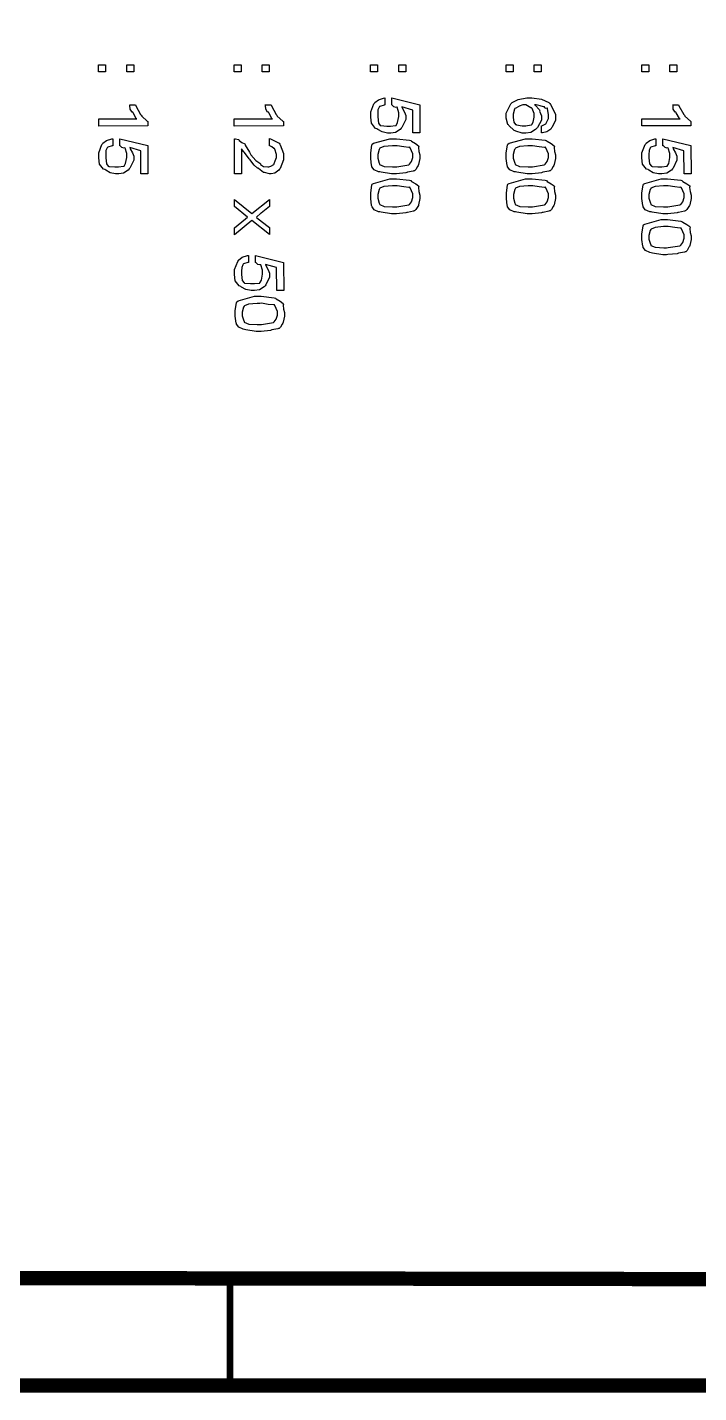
# Model space of a CAD drawing. Extents: x 0.1 to 11.6, y 0.3 to 16.2.
# Drawn here: x 7.449 to 8.778, y 0.296 to 2.997 of the extents above; entities that cross this region are included whole.
import ezdxf

# ---------------------------------------------------------------- set-up
doc = ezdxf.new("R2010")
doc.units = 0
doc.header["$MEASUREMENT"] = 0

msp = doc.modelspace()

# ---------------------------------------------------------------- linework, layer by layer
at = {"color": 0, "const_width": 0.00521}
msp.add_lwpolyline([(0.155, 16.22), (11.57, 16.22), (11.57, 0.31), (0.155, 0.31), (0.155, 16.22)], close=True, dxfattribs=at)
at = {"color": 0}
for points in [[(7.58985, 2.92258), (7.60374, 2.92258), (7.60374, 2.90869), (7.58985, 2.90869), (7.58985, 2.92258)], [(7.6454, 2.92258), (7.65929, 2.92279), (7.65929, 2.9089), (7.6454, 2.90869), (7.6454, 2.92258)], [(7.85812, 2.92258), (7.87201, 2.92258), (7.87201, 2.90869), (7.85812, 2.90869), (7.85812, 2.92258)], [(7.91368, 2.92258), (7.92757, 2.92279), (7.92757, 2.9089), (7.91368, 2.90869), (7.91368, 2.92258)], [(8.12819, 2.92258), (8.14208, 2.92258), (8.14208, 2.90869), (8.12819, 2.90869), (8.12819, 2.92258)], [(8.18376, 2.92258), (8.19764, 2.92279), (8.19765, 2.9089), (8.18375, 2.90869), (8.18376, 2.92258)], [(8.39654, 2.92258), (8.41043, 2.92258), (8.41043, 2.90869), (8.39654, 2.90869), (8.39654, 2.92258)], [(8.4521, 2.92258), (8.46599, 2.92279), (8.46599, 2.9089), (8.4521, 2.90869), (8.4521, 2.92258)], [(8.66482, 2.92258), (8.67871, 2.92258), (8.67871, 2.90869), (8.66482, 2.90869), (8.66482, 2.92258)], [(8.72038, 2.92258), (8.73426, 2.92279), (8.73426, 2.9089), (8.72038, 2.90869), (8.72038, 2.92258)], [(7.58996, 2.8016), (7.58996, 2.81549), (7.66569, 2.81571), (7.66444, 2.81651), (7.6581, 2.82758), (7.65744, 2.82894), (7.65597, 2.82915), (7.65235, 2.8349), (7.65169, 2.84224), (7.65136, 2.84326), (7.66287, 2.84349), (7.66336, 2.84153), (7.67307, 2.82454), (7.67415, 2.82308), (7.67518, 2.82101), (7.68608, 2.81136), (7.68718, 2.81071), (7.68718, 2.80182), (7.58996, 2.8016)], [(7.85829, 2.8016), (7.85829, 2.81549), (7.93403, 2.81571), (7.93278, 2.81651), (7.92643, 2.82758), (7.92578, 2.82894), (7.92432, 2.82915), (7.92068, 2.8349), (7.92003, 2.84224), (7.91971, 2.84326), (7.93121, 2.84347), (7.93169, 2.84153), (7.9414, 2.82454), (7.94249, 2.82308), (7.94351, 2.82101), (7.95443, 2.81136), (7.95551, 2.81071), (7.95551, 2.80182), (7.85829, 2.8016)], [(8.15608, 2.85715), (8.15608, 2.84326), (8.15489, 2.84304), (8.14621, 2.84033), (8.14567, 2.84), (8.14481, 2.83882), (8.14264, 2.83361), (8.14219, 2.82607), (8.14219, 2.82351), (8.14219, 2.8195), (8.14367, 2.80746), (8.14708, 2.8029), (8.14806, 2.80268), (8.14854, 2.8024), (8.16004, 2.8016), (8.1639, 2.8016), (8.16754, 2.8016), (8.17751, 2.80251), (8.17844, 2.80268), (8.1786, 2.80274), (8.18143, 2.80838), (8.18386, 2.82026), (8.18386, 2.82417), (8.18386, 2.82785), (8.18061, 2.83865), (8.17996, 2.83892), (8.17871, 2.83849), (8.17421, 2.83963), (8.17096, 2.84283), (8.16997, 2.84326), (8.16997, 2.85715), (8.22553, 2.84349), (8.22575, 2.78792), (8.21186, 2.78793), (8.21164, 2.83306), (8.18972, 2.83957), (8.19054, 2.83724), (8.19499, 2.82894), (8.19775, 2.82243), (8.19775, 2.82026), (8.19775, 2.81451), (8.19015, 2.79883), (8.18864, 2.79725), (8.18668, 2.79488), (8.17751, 2.7889), (8.16808, 2.78771), (8.16499, 2.78771), (8.1614, 2.78771), (8.15082, 2.78982), (8.14242, 2.7946), (8.14068, 2.79596), (8.13758, 2.79699), (8.12983, 2.80697), (8.12831, 2.81939), (8.12831, 2.82351), (8.12831, 2.82937), (8.1346, 2.84543), (8.1359, 2.84694), (8.1365, 2.84814), (8.14378, 2.85351), (8.15397, 2.85693), (8.15608, 2.85715)], [(8.46631, 2.78797), (8.4661, 2.80186), (8.46713, 2.80214), (8.47487, 2.80615), (8.47542, 2.80664), (8.47537, 2.80713), (8.47999, 2.81657), (8.47997, 2.81967), (8.47997, 2.82406), (8.47851, 2.83535), (8.47824, 2.83724), (8.47732, 2.83675), (8.47379, 2.83654), (8.47206, 2.83931), (8.47131, 2.83985), (8.47011, 2.83957), (8.46381, 2.84119), (8.45557, 2.84332), (8.45285, 2.84332), (8.45389, 2.84261), (8.46229, 2.83356), (8.46283, 2.83247), (8.46246, 2.83111), (8.46608, 2.82156), (8.4661, 2.81836), (8.4661, 2.81299), (8.45828, 2.79839), (8.45676, 2.79688), (8.45481, 2.7946), (8.44542, 2.7889), (8.43565, 2.78776), (8.43246, 2.78776), (8.42785, 2.78776), (8.41542, 2.7914), (8.41401, 2.7921), (8.41226, 2.79243), (8.40175, 2.80257), (8.40099, 2.80382), (8.3999, 2.8049), (8.39664, 2.81679), (8.39665, 2.82075), (8.39664, 2.82731), (8.40549, 2.84532), (8.40728, 2.847), (8.40821, 2.84842), (8.42025, 2.85422), (8.43717, 2.85721), (8.44288, 2.85721), (8.44704, 2.85726), (8.4661, 2.85449), (8.4809, 2.84787), (8.48301, 2.84592), (8.48454, 2.84403), (8.49388, 2.82497), (8.49388, 2.81858), (8.49386, 2.81338), (8.48768, 2.79915), (8.48649, 2.79775), (8.48475, 2.79557), (8.47706, 2.78999), (8.46847, 2.78825), (8.46631, 2.78797)], [(8.43246, 2.84332), (8.42968, 2.84332), (8.42225, 2.84099), (8.42139, 2.8405), (8.41997, 2.83942), (8.41536, 2.83658), (8.41374, 2.83621), (8.41336, 2.83594), (8.41265, 2.83512), (8.41054, 2.82519), (8.41054, 2.82183), (8.41053, 2.81868), (8.41189, 2.80908), (8.41521, 2.80469), (8.41618, 2.80425), (8.41667, 2.8036), (8.428, 2.80165), (8.43181, 2.80165), (8.43554, 2.80165), (8.44585, 2.80365), (8.44678, 2.80404), (8.44694, 2.80425), (8.44976, 2.80951), (8.45219, 2.81913), (8.45221, 2.82226), (8.45219, 2.82601), (8.44764, 2.83621), (8.44678, 2.83724), (8.44515, 2.83763), (8.4356, 2.84332), (8.43246, 2.84332)], [(8.66493, 2.80165), (8.66493, 2.81554), (8.74067, 2.81575), (8.73942, 2.81657), (8.73307, 2.82764), (8.73242, 2.829), (8.73096, 2.82921), (8.72732, 2.83496), (8.72667, 2.84229), (8.72635, 2.84332), (8.73785, 2.84353), (8.73833, 2.84158), (8.74804, 2.8246), (8.74913, 2.82314), (8.75017, 2.82107), (8.76107, 2.81142), (8.76215, 2.81076), (8.76215, 2.80186), (8.66493, 2.80165)], [(7.61783, 2.77647), (7.61783, 2.76258), (7.61664, 2.76238), (7.60796, 2.75965), (7.60742, 2.75933), (7.60656, 2.75814), (7.60439, 2.75293), (7.60394, 2.74539), (7.60394, 2.74283), (7.60394, 2.73882), (7.60542, 2.72678), (7.60883, 2.72222), (7.60981, 2.722), (7.61029, 2.72174), (7.62179, 2.72092), (7.62565, 2.72092), (7.62928, 2.72092), (7.63926, 2.72185), (7.64019, 2.722), (7.64035, 2.72206), (7.64317, 2.72771), (7.64561, 2.73958), (7.64561, 2.74349), (7.64561, 2.74718), (7.64236, 2.75797), (7.64171, 2.75825), (7.64046, 2.75782), (7.63596, 2.75896), (7.63271, 2.76215), (7.63172, 2.76258), (7.63172, 2.77647), (7.68728, 2.76281), (7.6875, 2.70725), (7.67361, 2.70725), (7.67339, 2.75239), (7.65147, 2.7589), (7.65229, 2.75657), (7.65674, 2.74826), (7.6595, 2.74175), (7.6595, 2.73958), (7.6595, 2.73383), (7.6519, 2.71815), (7.65039, 2.71658), (7.64844, 2.71419), (7.63926, 2.70822), (7.62983, 2.70703), (7.62674, 2.70703), (7.62315, 2.70703), (7.61257, 2.70915), (7.60417, 2.71392), (7.60243, 2.71528), (7.59933, 2.71631), (7.59158, 2.72629), (7.59006, 2.73872), (7.59006, 2.74283), (7.59006, 2.74869), (7.59635, 2.76476), (7.59765, 2.76628), (7.59825, 2.76747), (7.60553, 2.77285), (7.61572, 2.77626), (7.61783, 2.77647)], [(7.87256, 2.70692), (7.85867, 2.70692), (7.85846, 2.77636), (7.86074, 2.77636), (7.86681, 2.77496), (7.86757, 2.77462), (7.868, 2.77311), (7.8731, 2.76921), (7.87907, 2.76617), (7.87993, 2.76508), (7.88015, 2.76378), (7.88818, 2.75011), (7.88883, 2.74837), (7.891, 2.74463), (7.90104, 2.7335), (7.90896, 2.72786), (7.9101, 2.72689), (7.91043, 2.72538), (7.91639, 2.72168), (7.92497, 2.72103), (7.9266, 2.72103), (7.9266, 2.72103), (7.93093, 2.72244), (7.93668, 2.72575), (7.93744, 2.72667), (7.93733, 2.72715), (7.93946, 2.73247), (7.94179, 2.73921), (7.94179, 2.74143), (7.94179, 2.74528), (7.93869, 2.75586), (7.9381, 2.75683), (7.93664, 2.75717), (7.9324, 2.76025), (7.92899, 2.76269), (7.9279, 2.76269), (7.9279, 2.77658), (7.93012, 2.77632), (7.94732, 2.76747), (7.94851, 2.76594), (7.94911, 2.76411), (7.95568, 2.74696), (7.95568, 2.74121), (7.95568, 2.73497), (7.94933, 2.71778), (7.94808, 2.71625), (7.94629, 2.71397), (7.93869, 2.70828), (7.93138, 2.70714), (7.92899, 2.70714), (7.9279, 2.70714), (7.9184, 2.70931), (7.91749, 2.70975), (7.91624, 2.7099), (7.90657, 2.71724), (7.90554, 2.71821), (7.90403, 2.71832), (7.89768, 2.72401), (7.89111, 2.73296), (7.88949, 2.73469), (7.88781, 2.73665), (7.87869, 2.74946), (7.87819, 2.75011), (7.87722, 2.75065), (7.87283, 2.75618), (7.87235, 2.75663), (7.87256, 2.70692)], [(8.17703, 2.77647), (8.17925, 2.77653), (8.20535, 2.77344), (8.20762, 2.77279), (8.2091, 2.77132), (8.21729, 2.76671), (8.22314, 2.76258), (8.22347, 2.76129), (8.22282, 2.759), (8.22358, 2.75114), (8.22564, 2.74431), (8.22564, 2.74197), (8.22564, 2.73736), (8.2231, 2.72515), (8.2226, 2.72353), (8.22119, 2.72168), (8.21761, 2.7156), (8.2149, 2.713), (8.21392, 2.71289), (8.21272, 2.71229), (8.20101, 2.71007), (8.1996, 2.70964), (8.19808, 2.70904), (8.17958, 2.70708), (8.17725, 2.70703), (8.1696, 2.70703), (8.14893, 2.71029), (8.14665, 2.71094), (8.14393, 2.71126), (8.1351, 2.71522), (8.13092, 2.72114), (8.13058, 2.72244), (8.13004, 2.72358), (8.12842, 2.73725), (8.12842, 2.74175), (8.12842, 2.74778), (8.13075, 2.76443), (8.13124, 2.76585), (8.13411, 2.76736), (8.16629, 2.77647), (8.17703, 2.77647)], [(8.17703, 2.76258), (8.17133, 2.76258), (8.1544, 2.76112), (8.14632, 2.75771), (8.14578, 2.75672), (8.14492, 2.75504), (8.14231, 2.74511), (8.14231, 2.74175), (8.14231, 2.73807), (8.14518, 2.72797), (8.14578, 2.727), (8.14606, 2.72547), (8.15483, 2.72168), (8.17144, 2.72092), (8.17703, 2.72092), (8.17996, 2.72097), (8.20367, 2.72478), (8.20481, 2.72547), (8.20535, 2.72581), (8.2091, 2.73118), (8.21175, 2.73947), (8.21175, 2.74219), (8.21175, 2.74658), (8.20665, 2.75831), (8.20568, 2.75976), (8.20372, 2.75939), (8.19362, 2.76064), (8.1805, 2.76264), (8.17703, 2.76258)], [(8.44536, 2.77647), (8.4476, 2.77653), (8.47368, 2.77344), (8.47596, 2.77279), (8.47743, 2.77132), (8.48563, 2.76671), (8.49149, 2.76258), (8.49181, 2.76129), (8.49115, 2.759), (8.49192, 2.75114), (8.49397, 2.74431), (8.49397, 2.74197), (8.49397, 2.73736), (8.49143, 2.72515), (8.49094, 2.72353), (8.48953, 2.72168), (8.48594, 2.7156), (8.48324, 2.713), (8.48226, 2.71289), (8.48107, 2.71229), (8.46935, 2.71007), (8.46793, 2.70964), (8.46642, 2.70904), (8.44792, 2.70708), (8.44558, 2.70703), (8.43793, 2.70703), (8.41726, 2.71029), (8.41499, 2.71094), (8.41228, 2.71126), (8.40343, 2.71522), (8.39925, 2.72114), (8.39893, 2.72244), (8.39839, 2.72358), (8.39675, 2.73725), (8.39675, 2.74175), (8.39675, 2.74778), (8.39908, 2.76443), (8.39957, 2.76585), (8.40246, 2.76736), (8.43463, 2.77647), (8.44536, 2.77647)], [(8.44536, 2.76258), (8.43967, 2.76258), (8.42274, 2.76112), (8.41465, 2.75771), (8.41411, 2.75672), (8.41325, 2.75504), (8.41064, 2.74511), (8.41064, 2.74175), (8.41064, 2.73807), (8.41351, 2.72797), (8.41411, 2.727), (8.41439, 2.72547), (8.42318, 2.72168), (8.43978, 2.72092), (8.44536, 2.72092), (8.44829, 2.72097), (8.472, 2.72478), (8.47314, 2.72547), (8.47368, 2.72581), (8.47743, 2.73118), (8.48008, 2.73947), (8.48008, 2.74219), (8.48008, 2.74658), (8.47499, 2.75831), (8.47401, 2.75976), (8.47206, 2.75939), (8.46197, 2.76064), (8.44883, 2.76264), (8.44536, 2.76258)], [(8.69282, 2.77647), (8.69282, 2.76258), (8.69163, 2.76238), (8.68294, 2.75965), (8.6824, 2.75933), (8.68153, 2.75814), (8.67936, 2.75293), (8.67893, 2.74539), (8.67893, 2.74283), (8.67893, 2.73882), (8.68039, 2.72678), (8.68381, 2.72222), (8.68479, 2.722), (8.68528, 2.72174), (8.69678, 2.72092), (8.70063, 2.72092), (8.70426, 2.72092), (8.71425, 2.72185), (8.71517, 2.722), (8.71533, 2.72206), (8.71815, 2.72771), (8.7206, 2.73958), (8.7206, 2.74349), (8.7206, 2.74718), (8.71733, 2.75797), (8.71669, 2.75825), (8.71544, 2.75782), (8.71094, 2.75896), (8.70768, 2.76215), (8.70671, 2.76258), (8.70671, 2.77647), (8.76226, 2.76281), (8.76247, 2.70725), (8.74858, 2.70725), (8.74838, 2.75239), (8.72646, 2.7589), (8.72726, 2.75657), (8.73172, 2.74826), (8.73449, 2.74175), (8.73449, 2.73958), (8.73449, 2.73383), (8.72689, 2.71815), (8.72537, 2.71658), (8.72342, 2.71419), (8.71425, 2.70822), (8.70481, 2.70703), (8.70171, 2.70703), (8.69814, 2.70703), (8.68756, 2.70915), (8.67914, 2.71392), (8.6774, 2.71528), (8.67432, 2.71631), (8.66656, 2.72629), (8.66504, 2.73872), (8.66504, 2.74283), (8.66504, 2.74869), (8.67133, 2.76476), (8.67264, 2.76628), (8.67324, 2.76747), (8.6805, 2.77285), (8.69069, 2.77626), (8.69282, 2.77647)], [(8.17714, 2.69715), (8.17936, 2.69721), (8.20546, 2.69413), (8.20774, 2.69347), (8.20921, 2.692), (8.21739, 2.68739), (8.22325, 2.68326), (8.22358, 2.68197), (8.22293, 2.67969), (8.22368, 2.67182), (8.22575, 2.66499), (8.22575, 2.66265), (8.22575, 2.65804), (8.22319, 2.64583), (8.22271, 2.64421), (8.22131, 2.64236), (8.21772, 2.63629), (8.215, 2.63368), (8.21403, 2.63357), (8.21283, 2.63297), (8.20111, 2.63075), (8.19971, 2.63032), (8.19819, 2.62972), (8.17969, 2.62776), (8.17736, 2.62771), (8.16971, 2.62771), (8.14903, 2.63097), (8.14675, 2.63163), (8.14404, 2.63194), (8.13519, 2.6359), (8.13103, 2.64182), (8.13069, 2.64312), (8.13015, 2.64426), (8.12853, 2.65793), (8.12853, 2.66243), (8.12853, 2.66846), (8.13086, 2.68511), (8.13135, 2.68653), (8.13422, 2.68804), (8.16639, 2.69715), (8.17714, 2.69715)], [(8.17714, 2.68326), (8.17144, 2.68326), (8.15451, 2.68181), (8.14643, 2.67839), (8.14589, 2.6774), (8.14501, 2.67572), (8.14242, 2.66581), (8.14242, 2.66243), (8.14242, 2.65875), (8.14529, 2.64865), (8.14589, 2.64768), (8.14615, 2.64615), (8.15494, 2.64236), (8.17156, 2.6416), (8.17714, 2.6416), (8.18007, 2.64165), (8.20378, 2.64546), (8.20492, 2.64615), (8.20546, 2.64649), (8.20921, 2.65186), (8.21186, 2.66015), (8.21186, 2.66288), (8.21186, 2.66726), (8.20676, 2.67899), (8.20578, 2.68044), (8.20383, 2.68007), (8.19374, 2.68132), (8.18061, 2.68332), (8.17714, 2.68326)], [(8.44547, 2.69721), (8.44769, 2.69726), (8.47379, 2.69417), (8.47607, 2.69353), (8.47754, 2.69206), (8.48574, 2.68744), (8.49158, 2.68332), (8.49192, 2.68201), (8.49126, 2.67974), (8.49203, 2.67188), (8.49408, 2.66504), (8.49408, 2.66271), (8.49408, 2.6581), (8.49154, 2.64589), (8.49104, 2.64426), (8.48964, 2.64242), (8.48606, 2.63633), (8.48335, 2.63374), (8.48236, 2.63363), (8.48117, 2.63303), (8.46946, 2.63081), (8.46804, 2.63037), (8.46653, 2.62978), (8.44803, 2.62782), (8.44569, 2.62776), (8.43804, 2.62776), (8.41738, 2.63103), (8.4151, 2.63168), (8.41237, 2.632), (8.40354, 2.63596), (8.39936, 2.64187), (8.39903, 2.64318), (8.39849, 2.64432), (8.39686, 2.65799), (8.39686, 2.66249), (8.39686, 2.66851), (8.39919, 2.68517), (8.39968, 2.68658), (8.40256, 2.6881), (8.43474, 2.69721), (8.44547, 2.69721)], [(8.44547, 2.68332), (8.43978, 2.68332), (8.42285, 2.68186), (8.41476, 2.67844), (8.41422, 2.67746), (8.41336, 2.67578), (8.41075, 2.66585), (8.41075, 2.66249), (8.41075, 2.65881), (8.41363, 2.64871), (8.41422, 2.64774), (8.4145, 2.64621), (8.42329, 2.64242), (8.43989, 2.64165), (8.44547, 2.64165), (8.4484, 2.64171), (8.47211, 2.64551), (8.47325, 2.64621), (8.47379, 2.64654), (8.47754, 2.65192), (8.48019, 2.66021), (8.48019, 2.66293), (8.48019, 2.66732), (8.4751, 2.67904), (8.47413, 2.6805), (8.47217, 2.68012), (8.46207, 2.68138), (8.44894, 2.68338), (8.44547, 2.68332)], [(8.71376, 2.69721), (8.71599, 2.69726), (8.74208, 2.69418), (8.74436, 2.69353), (8.74582, 2.69206), (8.75401, 2.68744), (8.75988, 2.68332), (8.76019, 2.68203), (8.75956, 2.67974), (8.76031, 2.67188), (8.76237, 2.66504), (8.76237, 2.66271), (8.76237, 2.6581), (8.75982, 2.64589), (8.75933, 2.64426), (8.75792, 2.64242), (8.75435, 2.63633), (8.75163, 2.63374), (8.75065, 2.63363), (8.74946, 2.63303), (8.73774, 2.63081), (8.73633, 2.63037), (8.73481, 2.62978), (8.71631, 2.62782), (8.71397, 2.62776), (8.70632, 2.62776), (8.68565, 2.63103), (8.68338, 2.63168), (8.68067, 2.632), (8.67182, 2.63596), (8.66764, 2.64187), (8.66732, 2.64318), (8.66678, 2.64432), (8.66515, 2.65799), (8.66515, 2.66249), (8.66515, 2.66851), (8.66749, 2.68517), (8.66797, 2.68658), (8.67085, 2.6881), (8.70301, 2.69721), (8.71376, 2.69721)], [(8.71376, 2.68332), (8.70806, 2.68332), (8.69114, 2.68186), (8.68306, 2.67844), (8.68251, 2.67746), (8.68164, 2.67578), (8.67904, 2.66585), (8.67904, 2.66249), (8.67904, 2.65881), (8.68192, 2.64871), (8.68251, 2.64774), (8.68278, 2.64621), (8.69157, 2.64242), (8.70817, 2.64165), (8.71376, 2.64165), (8.71669, 2.64171), (8.7404, 2.64551), (8.74154, 2.64621), (8.74208, 2.64654), (8.74582, 2.65192), (8.74849, 2.66021), (8.74849, 2.66293), (8.74849, 2.66732), (8.74338, 2.67904), (8.7424, 2.6805), (8.74046, 2.68012), (8.73036, 2.68138), (8.71724, 2.68338), (8.71376, 2.68332)], [(7.85861, 2.65599), (7.89333, 2.62821), (7.92806, 2.65619), (7.92806, 2.64253), (7.91178, 2.62929), (7.9101, 2.62858), (7.90289, 2.62201), (7.90201, 2.62126), (7.90289, 2.61985), (7.91103, 2.6141), (7.91157, 2.61367), (7.92806, 2.60064), (7.92828, 2.58697), (7.89333, 2.61453), (7.85883, 2.58653), (7.85861, 2.60021), (7.88053, 2.61779), (7.88465, 2.62126), (7.85861, 2.64231), (7.85861, 2.65599)], [(8.71386, 2.61649), (8.7161, 2.61654), (8.74218, 2.61344), (8.74447, 2.61279), (8.74593, 2.61133), (8.75413, 2.60672), (8.75999, 2.6026), (8.76031, 2.60129), (8.75965, 2.59901), (8.76042, 2.59115), (8.76247, 2.58431), (8.76247, 2.58197), (8.76247, 2.57736), (8.75993, 2.56515), (8.75944, 2.56353), (8.75803, 2.56168), (8.75444, 2.55561), (8.75174, 2.55301), (8.75076, 2.5529), (8.74957, 2.55231), (8.73785, 2.55008), (8.73643, 2.54964), (8.73492, 2.54904), (8.71642, 2.5471), (8.71408, 2.54704), (8.70643, 2.54704), (8.68576, 2.55029), (8.68349, 2.55094), (8.68078, 2.55126), (8.67193, 2.55524), (8.66775, 2.56114), (8.66743, 2.56244), (8.66689, 2.56358), (8.66525, 2.57726), (8.66525, 2.58176), (8.66525, 2.58778), (8.66758, 2.60444), (8.66808, 2.60585), (8.67096, 2.60738), (8.70313, 2.61649), (8.71386, 2.61649)], [(8.71386, 2.6026), (8.70817, 2.6026), (8.69124, 2.60113), (8.68315, 2.59771), (8.68261, 2.59674), (8.68175, 2.59506), (8.67914, 2.58512), (8.67914, 2.58176), (8.67914, 2.57807), (8.68201, 2.56799), (8.68261, 2.567), (8.68289, 2.56549), (8.69168, 2.56168), (8.70828, 2.56093), (8.71386, 2.56093), (8.71679, 2.56099), (8.7405, 2.56478), (8.74164, 2.56549), (8.74219, 2.56581), (8.74593, 2.57118), (8.74858, 2.57949), (8.74858, 2.58219), (8.74858, 2.58658), (8.74349, 2.59831), (8.74251, 2.59978), (8.74056, 2.59939), (8.73047, 2.60064), (8.71733, 2.60265), (8.71386, 2.6026)], [(7.88661, 2.54546), (7.88661, 2.53157), (7.88542, 2.53136), (7.87674, 2.52865), (7.87619, 2.52832), (7.87532, 2.52713), (7.87315, 2.52192), (7.87272, 2.51438), (7.87272, 2.51183), (7.87272, 2.50782), (7.87418, 2.49576), (7.87761, 2.49121), (7.87858, 2.491), (7.87907, 2.49072), (7.89057, 2.4899), (7.89442, 2.48992), (7.89806, 2.48992), (7.90804, 2.49083), (7.90896, 2.491), (7.90912, 2.49106), (7.91194, 2.49669), (7.91439, 2.50857), (7.91439, 2.51247), (7.91439, 2.51617), (7.91114, 2.52696), (7.91049, 2.52724), (7.90924, 2.52681), (7.90474, 2.52794), (7.90147, 2.53114), (7.9005, 2.53157), (7.9005, 2.54546), (7.95606, 2.53179), (7.95628, 2.47624), (7.94239, 2.47624), (7.94217, 2.52138), (7.92025, 2.52789), (7.92106, 2.52556), (7.92551, 2.51725), (7.92828, 2.51074), (7.92828, 2.50857), (7.92828, 2.50282), (7.92068, 2.48714), (7.91917, 2.48557), (7.91721, 2.48318), (7.90804, 2.47721), (7.8986, 2.47601), (7.89551, 2.47601), (7.89193, 2.47601), (7.88135, 2.47814), (7.87293, 2.48292), (7.87121, 2.48426), (7.86811, 2.48529), (7.86035, 2.49528), (7.85883, 2.50771), (7.85883, 2.51183), (7.85883, 2.51768), (7.86513, 2.53375), (7.86643, 2.53526), (7.86703, 2.53646), (7.87429, 2.54183), (7.8845, 2.54525), (7.88661, 2.54546)], [(7.90901, 2.46468), (7.91124, 2.46474), (7.93733, 2.46164), (7.93961, 2.46099), (7.94108, 2.45953), (7.94928, 2.45492), (7.95514, 2.45079), (7.95546, 2.44949), (7.95481, 2.44721), (7.95557, 2.43935), (7.95762, 2.43251), (7.95762, 2.43018), (7.95762, 2.42557), (7.95508, 2.41336), (7.95458, 2.41174), (7.95318, 2.40989), (7.9496, 2.40381), (7.94689, 2.40121), (7.9459, 2.4011), (7.94472, 2.4005), (7.933, 2.39828), (7.93158, 2.39785), (7.93007, 2.39725), (7.91157, 2.39529), (7.90924, 2.39524), (7.90158, 2.39524), (7.88092, 2.39849), (7.87864, 2.39914), (7.87592, 2.39947), (7.86708, 2.40343), (7.8629, 2.40935), (7.86257, 2.41064), (7.86203, 2.41178), (7.8604, 2.42546), (7.8604, 2.42996), (7.8604, 2.43599), (7.86274, 2.45264), (7.86322, 2.45404), (7.8661, 2.45557), (7.89828, 2.46468), (7.90901, 2.46468)], [(7.90901, 2.45079), (7.90332, 2.45079), (7.88639, 2.44933), (7.87831, 2.44592), (7.87776, 2.44493), (7.8769, 2.44325), (7.87429, 2.43332), (7.87429, 2.42996), (7.87429, 2.42626), (7.87717, 2.41618), (7.87776, 2.41521), (7.87804, 2.41368), (7.88683, 2.40989), (7.90343, 2.40913), (7.90901, 2.40913), (7.91194, 2.40918), (7.93565, 2.41297), (7.93679, 2.41368), (7.93733, 2.41401), (7.94108, 2.41938), (7.94374, 2.42768), (7.94374, 2.43039), (7.94374, 2.43479), (7.93864, 2.4465), (7.93767, 2.44797), (7.93571, 2.4476), (7.92561, 2.44883), (7.91249, 2.45085), (7.90901, 2.45079)]]:
    msp.add_lwpolyline(points, close=True, dxfattribs=at)
for points, const_width in [([(11.315, 0.51666), (0.39833, 0.53331)], 0.02833), ([(7.84999, 0.50998), (7.84999, 0.31)], 0.01333), ([(11.57, 0.31), (0.155, 0.31)], 0.02833)]:
    msp.add_lwpolyline(points, dxfattribs=dict(at, const_width=const_width))

doc.saveas('drawing.dxf')
